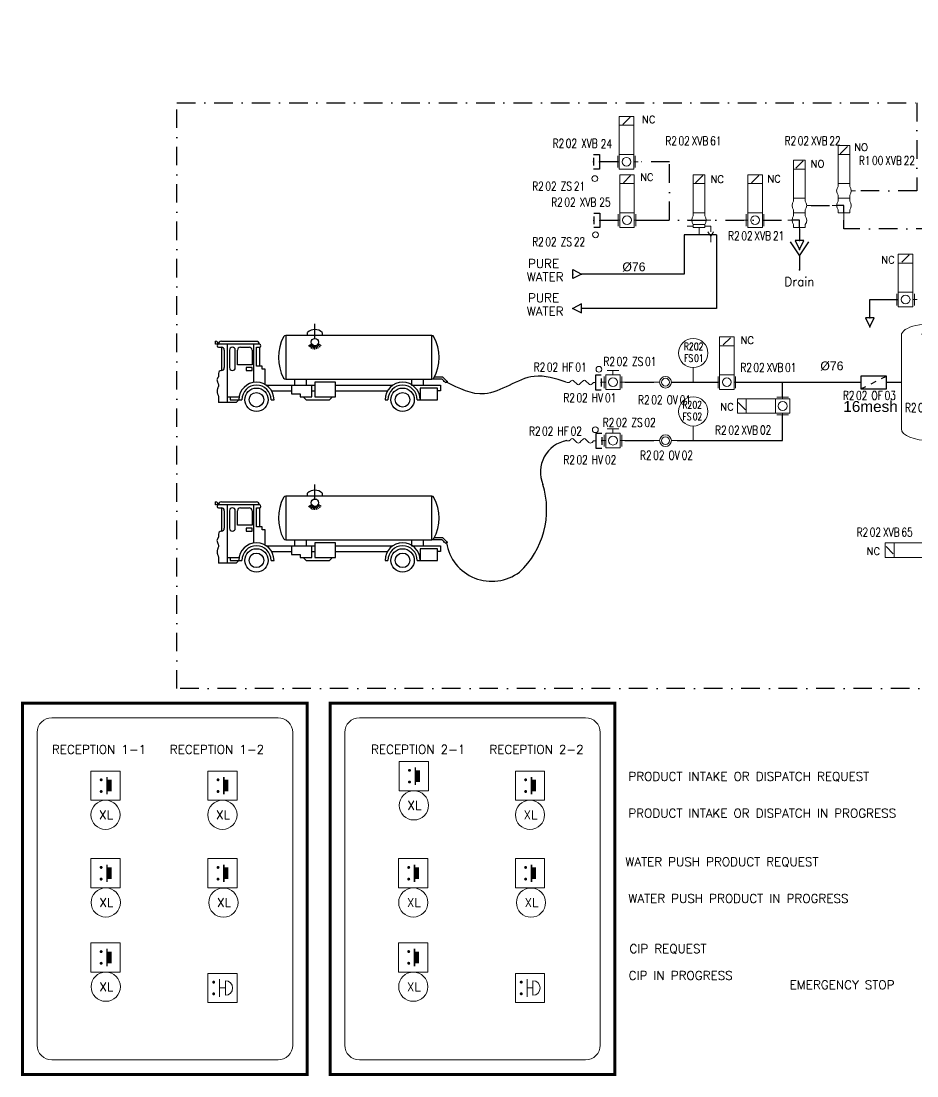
# Model space of a CAD drawing. Header units: inches. Extents: x 10394 to 11853, y 26092 to 26990.
# Drawn here: x 10416.2 to 10722.7, y 26091.9 to 26453 of the extents above; entities that cross this region are included whole.
import ezdxf
from ezdxf.enums import TextEntityAlignment as Align

# ---------------------------------------------------------------- set-up
doc = ezdxf.new("R2010")
doc.units = ezdxf.units.IN
doc.header["$MEASUREMENT"] = 0
for name, pattern in [('ACAD_ISO02W100', [15, 12, -3]), ('DASHDOT2', [12.7, 6.35, -3.175, 0, -3.175]), ('DASHED2', [9.525, 6.35, -3.175])]:
    doc.linetypes.add(name, pattern=pattern)
for name, color, linetype, lineweight in [('31 Equipment', 7, 'Continuous', 9), ('33 Instruments Labels', 7, 'Continuous', 9), ('43 TXT English', 7, 'Continuous', 9)]:
    doc.layers.add(name, color=color, linetype=linetype, lineweight=lineweight)
for name, color, linetype in [('60 TXT International', 7, 'Continuous'), ('DIAMETRE', 7, 'Continuous'), ('MATERIEL-DIVERS', 7, 'Continuous'), ('POMPES-PROCESS', 7, 'Continuous'), ('REGUL', 140, 'DASHED2'), ('REPERES', 7, 'Continuous'), ('techn-data', 7, 'Continuous'), ('TEXTES', 7, 'Continuous'), ('TUYAUTERIE-EAU', 5, 'Continuous'), ('TUYAUTERIE-EGOUT', 32, 'Continuous'), ('TUYAUTERIE-NEP', 4, 'DASHDOT2'), ('TUYAUTERIE-PROCESS', 30, 'Continuous'), ('TXT_FR', 7, 'Continuous'), ('VANNES', 7, 'Continuous')]:
    doc.layers.add(name, color=color, linetype=linetype)
doc.layers.get('33 Instruments Labels').off()
doc.layers.get('REPERES').off()
doc.styles.add('ROMANS', font='ROMANS.SHX')
doc.styles.get("Standard").update_dxf_attribs({"font": 'arial.ttf'})

# ---------------------------------------------------------------- blocks, each defined once
blk = doc.blocks.new('NBF-NOTE-2TEXT')
at = {"layer": '43 TXT English', "style": 'ROMANS'}
blk.add_attdef('NOTE-ENG', text='', height=3, dxfattribs=at).set_placement((5, -1), align=Align.BOTTOM_LEFT)
at = {"layer": '60 TXT International', "style": 'ROMANS'}
blk.add_attdef('NOTE-RUS', text='', height=3, dxfattribs=at).set_placement((5, -5), align=Align.BOTTOM_LEFT)
blk = doc.blocks.new('APV-VLV-SSEAT-SW43-41')
at = {"layer": '31 Equipment', "ltscale": 38}
for p, q in [((1.25, 20.25), (-1.25, 17.75)), ((-2, 7.5), (-2, 6.5)), ((2, 7.5), (2, 6.5)), ((2.5, 5), (4, 5)), ((-2.5, 0), (-4, 0)), ((-2, 2.5), (-2, 3.5)), ((-2, 2.5), (2, 2.5)), ((-2, 2.5), (-2, 1.5)), ((2, 2.5), (2, 3.5)), ((2, 2.5), (2, 1.5)), ((-2, -1.5), (-2, -2.5)), ((-2, -2.5), (2, -2.5)), ((0, -2.5), (0, -5)), ((2, -1.5), (2, -2.5))]:
    blk.add_line(p, q, dxfattribs=at)
at = {"layer": '31 Equipment', "lineweight": 30}
for p, q in [((0, 0), (-2.5, 0)), ((0, -2.5), (0, 0))]:
    blk.add_line(p, q, dxfattribs=at)
at = {"layer": '31 Equipment', "ltscale": 38}
for points in [[(-2, 17.5), (2, 17.5), (2, 20.5), (-2, 20.5)], [(-2, 7.5), (2, 7.5), (2, 17.5), (-2, 17.5)]]:
    blk.add_lwpolyline(points, close=True, dxfattribs=at)
for centre, start, end in [((0, 5), 143.1301, 216.8699), ((0, 5), 323.1301, 36.8699), ((0, 0), 143.1301, 216.8699), ((0, 0), 323.1301, 36.8699)]:
    blk.add_arc(centre, 2.5, start, end, dxfattribs=at)
blk = doc.blocks.new('FLE23-A')
at = {"color": 7}
for p, q in [((0, 1.5), (-3, 0)), ((-3, 0), (0, -1.5)), ((0, -1.5), (0, 1.5))]:
    blk.add_line(p, q, dxfattribs=at)
at = {"layer": 'MATERIEL-DIVERS', "color": 7, "extrusion": (-1, 0, 0)}
blk.add_point((-3, 0), dxfattribs=at)
at = {"layer": 'MATERIEL-DIVERS', "color": 2}
for p in [(-3, 0), (0, 0)]:
    blk.add_point(p, dxfattribs=at)
at = {"layer": 'MATERIEL-DIVERS', "color": 7, "extrusion": (1, 0, 0)}
blk.add_point((0, 0), dxfattribs=at)
blk = doc.blocks.new('BLANK-M')
at = {"color": 7}
for p, q in [((0, 2.5), (0, -2.5)), ((2, 2.5), (0, 2.5)), ((2, 1.33), (2, -1.33)), ((0, -2.5), (2, -2.5)), ((2, -1.33), (2, -1.33))]:
    blk.add_line(p, q, dxfattribs=at)
at = {"layer": 'MATERIEL-DIVERS', "color": 2}
for p in [(0, 0), (2, 0)]:
    blk.add_point(p, dxfattribs=at)
at = {"layer": 'MATERIEL-DIVERS', "color": 7, "extrusion": (-1, 0, 0)}
blk.add_point((0, 0), dxfattribs=at)
at = {"layer": 'MATERIEL-DIVERS', "color": 7, "extrusion": (1, 0, 0)}
blk.add_point((2, 0), dxfattribs=at)
blk = doc.blocks.new('APV-FCE-GEN-SIGHTGLASS-1')
at = {"layer": '31 Equipment', "linetype": 'ACAD_ISO02W100', "ltscale": 38}
for p, q in [((-2, 0), (-4, 0)), ((2, 0), (4, 0))]:
    blk.add_line(p, q, dxfattribs=at)
at = {"layer": '31 Equipment', "color": 7}
for radius in [2, 1.33]:
    blk.add_circle((0, 0), radius, dxfattribs=at)
blk = doc.blocks.new('APV-FTG-CONX-HOSE-1')
at = {"layer": '31 Equipment'}
for p, q in [((-4.17, 0), (-5, 0)), ((4.17, 0), (5, 0))]:
    blk.add_line(p, q, dxfattribs=at)
for points in [[(-4.17, 0), (-3.63, 0.5), (-3.42, 0.71), (-3.13, 0.79), (-2.83, 0.71), (-2.58, 0.5), (-1.54, -0.5), (-1.33, -0.71), (-1.04, -0.79), (-0.75, -0.71), (-0.5, -0.5), (0, 0)], [(0, 0), (0.54, 0.5), (0.75, 0.71), (1.04, 0.79), (1.33, 0.71), (1.58, 0.5), (2.62, -0.5), (2.83, -0.71), (3.12, -0.79), (3.42, -0.71), (3.67, -0.5), (4.17, 0)]]:
    blk.add_lwpolyline(points, dxfattribs=at)
blk = doc.blocks.new('APV-VLV-DSEAT-SD42-3')
at = {"layer": '31 Equipment', "ltscale": 38}
for p, q in [((1.25, 15.25), (-1.25, 12.75)), ((-2.5, 0), (-4, 0)), ((-2, 2.5), (-2, 1.5)), ((2, 2.5), (2, 1.5)), ((2.5, 0), (4, 0)), ((-2, -2), (-4, -2)), ((0, -2.5), (0, -5)), ((2, -2), (4, -2)), ((4, -2), (4, -4)), ((4, -5.5), (3, -4)), ((5, -4), (4, -5.5)), ((4, -5.5), (4, -7.5))]:
    blk.add_line(p, q, dxfattribs=at)
at = {"layer": '31 Equipment', "lineweight": 30}
blk.add_line((-2.5, 0), (2.5, 0), dxfattribs=at)
at = {"layer": '31 Equipment', "ltscale": 38}
for points in [[(-2, 12.5), (2, 12.5), (2, 15.5), (-2, 15.5)], [(-2, 2.5), (2, 2.5), (2, 12.5), (-2, 12.5)], [(-2, -1.5), (2, -1.5), (2, -2.5), (-2, -2.5)]]:
    blk.add_lwpolyline(points, close=True, dxfattribs=at)
for start, end in [(143.1301, 216.8699), (323.1301, 36.8699)]:
    blk.add_arc((0, 0), 2.5, start, end, dxfattribs=at)
blk = doc.blocks.new('APV-INS-POS-GEN-1')
at = {"layer": '31 Equipment', "color": 5}
blk.add_circle((0, 0), 1, dxfattribs=at)
blk = doc.blocks.new('APV-OTH-GEN-DEGAZ-2')
at = {"layer": '31 Equipment'}
for p, q in [((14.5, 34.38), (14.5, 36.38)), ((15.67, 36.38), (15.67, 36.38)), ((15.67, 36.38), (18.33, 36.38)), ((17, 30.62), (17, 37.38)), ((19.5, 34.38), (19.5, 36.38)), ((14.5, 34.38), (19.5, 34.38)), ((7, 29), (7, -3)), ((13.95, 29.43), (15.81, 29.43)), ((15.97, 30.03), (14.35, 30.96)), ((16.4, 30.46), (15.47, 32.08)), ((17.6, 30.46), (18.53, 32.08)), ((18.03, 30.03), (19.65, 30.96)), ((18.19, 29.43), (20.05, 29.43)), ((27, 29), (27, -3)), ((15.97, 28.83), (14.35, 27.9)), ((16.4, 28.4), (15.47, 26.78)), ((17, 26.38), (17, 28.24)), ((17.6, 28.4), (18.53, 26.78)), ((18.03, 28.83), (19.65, 27.9))]:
    blk.add_line(p, q, dxfattribs=at)
for points in [[(29, 19), (29, 8), (28, 8), (28, 19)], [(27, 18), (27, 9), (28, 9), (28, 18)]]:
    blk.add_lwpolyline(points, close=True, dxfattribs=at)
blk.add_circle((17, 29.43), 0.738, dxfattribs=at)
for centre, start_param, end_param in [((17, 29), 0, 3.141593), ((17, -3), 3.141593, 6.283185)]:
    blk.add_ellipse(centre, major_axis=(10, 0), ratio=0.4, start_param=start_param, end_param=end_param, dxfattribs=at)
blk = doc.blocks.new('APV-VLV-BFLY-SVS-3')
at = {"layer": '31 Equipment', "ltscale": 38}
for p, q in [((1.25, 15.25), (-1.25, 12.75)), ((-2.5, 0), (-4, 0)), ((2.5, 2.5), (-2.5, 2.5)), ((-2.5, 2.5), (-2.5, -2.5)), ((2.5, -2.5), (2.5, 2.5)), ((2.5, 0), (4, 0)), ((-2.5, -2.5), (2.5, -2.5))]:
    blk.add_line(p, q, dxfattribs=at)
at = {"layer": '31 Equipment'}
for p, q in [((-3, 2), (-3, -2)), ((3, -2), (3, 2))]:
    blk.add_line(p, q, dxfattribs=at)
at = {"layer": '31 Equipment', "ltscale": 38}
for points in [[(-2.5, 12.5), (2.5, 12.5), (2.5, 15.5), (-2.5, 15.5)], [(-2.5, 2.5), (2.5, 2.5), (2.5, 12.5), (-2.5, 12.5)]]:
    blk.add_lwpolyline(points, close=True, dxfattribs=at)
blk.add_circle((0, 0), 1.5, dxfattribs=at)
blk = doc.blocks.new('BLANK-F')
at = {"color": 7}
for p, q in [((0, 2.5), (2, 2.5)), ((0, 1.33), (0, -1.33)), ((2, 2.5), (2, -2.5)), ((0, -1.33), (0, -1.33)), ((2, -2.5), (0, -2.5))]:
    blk.add_line(p, q, dxfattribs=at)
at = {"layer": 'REGUL', "color": 7, "extrusion": (-1, 0, 0)}
blk.add_point((0, 0), dxfattribs=at)
at = {"layer": 'REGUL', "color": 2}
for p in [(0, 0), (2, 0)]:
    blk.add_point(p, dxfattribs=at)
at = {"layer": 'REGUL', "color": 7, "extrusion": (1, 0, 0)}
blk.add_point((2, 0), dxfattribs=at)
blk = doc.blocks.new('EGOUT')
at = {"color": 7}
for p, q in [((-3.2, 9.61), (0, 4.81)), ((0, 4.81), (3.2, 9.61)), ((0, 4.81), (0, 0))]:
    blk.add_line(p, q, dxfattribs=at)
at = {"color": 7, "extrusion": (0, -1, 0)}
blk.add_point((0, 0), dxfattribs=at)
at = {"layer": 'POMPES-PROCESS', "style": 'ROMANS'}
blk.add_attdef('EGOUT', text='', height=3, dxfattribs=at).set_placement((0, -4), align=Align.MIDDLE)
blk = doc.blocks.new('REPNORM1')
at = {"layer": 'TEXTES', "style": 'ROMANS', "width": 0.75}
for tag, p in [('ZONE', (-9.75, -1.25)), ('SOUSZONE', (-5.25, -1.25)), ('ELEMENT', (-0.75, -1.25)), ('NUM', (5.59, -1.22))]:
    blk.add_attdef(tag, p, '', height=3, dxfattribs=at)
blk = doc.blocks.new('REPNORM')
at = {"layer": 'TEXTES', "style": 'ROMANS', "width": 0.75}
for tag, p in [('ZONE', (-9.75, -1.25)), ('SOUSZONE', (-5.25, -1.25)), ('ELEMENT', (0, -1.25)), ('NUM', (4.5, -1.25))]:
    blk.add_attdef(tag, p, '', height=3, dxfattribs=at)
blk = doc.blocks.new('APV-INS-M-L-PI')
at = {"layer": '31 Equipment', "color": 7}
blk.add_line((0, -5), (0, -10), dxfattribs=at)
blk.add_circle((0, 0), 5, dxfattribs=at)
blk = doc.blocks.new('REPINS')
at = {"layer": 'TEXTES', "style": 'ROMANS', "width": 0.75}
for tag, p in [('ZONE', (-3.3, 1)), ('SOUSZONE', (0.1, 1)), ('NUM', (0.2, -3))]:
    blk.add_attdef(tag, p, '', height=2.5, dxfattribs=at)
blk.add_attdef('ELEMENT', text='', height=2.5, dxfattribs=at).set_placement((-0.2, -3), align=Align.RIGHT)
blk = doc.blocks.new('FLE23')
at = {"color": 7}
for p, q in [((0, -1.5), (0, 1.5)), ((0, 1.5), (3, 0)), ((3, 0), (0, -1.5))]:
    blk.add_line(p, q, dxfattribs=at)
at = {"layer": 'MATERIEL-DIVERS', "color": 2}
for p in [(0, 0), (3, 0)]:
    blk.add_point(p, dxfattribs=at)
at = {"layer": 'MATERIEL-DIVERS', "color": 7, "extrusion": (-1, 0, 0)}
blk.add_point((0, 0), dxfattribs=at)
at = {"layer": 'MATERIEL-DIVERS', "color": 7, "extrusion": (1, 0, 0)}
blk.add_point((3, 0), dxfattribs=at)
blk = doc.blocks.new('PSTR')
at = {"color": 7}
for p, q in [((3, 1.5), (-3, 1.5)), ((-3, 1.5), (-3, -1.5)), ((-0.6, -0.3), (0.6, 0.3)), ((1.8, 0.9), (3, 1.5)), ((3, -1.5), (3, 1.5)), ((-3, -1.5), (-1.8, -0.9)), ((-3, -1.5), (3, -1.5))]:
    blk.add_line(p, q, dxfattribs=at)
at = {"color": 7, "extrusion": (-1, 0, 0)}
blk.add_point((-3, 0), dxfattribs=at)
at = {"color": 7, "extrusion": (1, 0, 0)}
blk.add_point((3, 0), dxfattribs=at)
blk = doc.blocks.new('APV-VLVM-BFLY-SVS-1')
at = {"layer": '31 Equipment', "ltscale": 38}
for p, q in [((-2, 4), (2, 4)), ((0, 2.5), (0, 4)), ((-2.5, 0), (-4, 0)), ((2.5, 2.5), (-2.5, 2.5)), ((-2.5, 2.5), (-2.5, -2.5)), ((2.5, -2.5), (2.5, 2.5)), ((2.5, 0), (4, 0)), ((-2.5, -2.5), (2.5, -2.5))]:
    blk.add_line(p, q, dxfattribs=at)
at = {"layer": '31 Equipment'}
for p, q in [((-3, 2), (-3, -2)), ((3, -2), (3, 2))]:
    blk.add_line(p, q, dxfattribs=at)
at = {"layer": '31 Equipment', "ltscale": 38}
blk.add_circle((0, 0), 1.5, dxfattribs=at)
blk = doc.blocks.new('APV-ELEC-BUTN-PUSHB-1')
at = {"layer": '31 Equipment'}
for p, q in [((-5, 5), (5, 5)), ((-5, -5), (-5, 5)), ((5, -5), (5, 5)), ((-5, -5), (5, -5))]:
    blk.add_line(p, q, dxfattribs=at)
at = {"layer": '31 Equipment', "const_width": 0.5}
for points in [[(-1.75, 2, 1), (-1.25, 2, 1)], [(-1.75, -2, 1), (-1.25, -2, 1)]]:
    blk.add_lwpolyline(points, format="xyb", close=True, dxfattribs=at)
at = {"layer": '31 Equipment'}
for points, const_width in [([(0.5, 3), (0.5, -3)], 0.5), ([(1.32, 2), (1.32, -2)], 1.5)]:
    blk.add_lwpolyline(points, dxfattribs=dict(at, const_width=const_width))
blk = doc.blocks.new('APV-ELEC-MISC-LAMP-1')
at = {"layer": '31 Equipment', "color": 7}
blk.add_circle((0, 0), 5, dxfattribs=at)
at = {"layer": '31 Equipment', "style": 'ROMANS', "flags": 8}
blk.add_attdef('XL', text='', height=3, dxfattribs=at).set_placement((0.19, 0), align=Align.MIDDLE)
blk = doc.blocks.new('APV-ELEC-BUTN-EMGCYSTOP-1')
at = {"layer": '31 Equipment'}
for p, q in [((-5, 5), (5, 5)), ((-5, -5), (-5, 5)), ((5, 5), (5, -5)), ((-1, 3), (-1, -3)), ((-1, 0), (1, 0)), ((5, -5), (-5, -5))]:
    blk.add_line(p, q, dxfattribs=at)
at = {"layer": '31 Equipment', "color": 1}
blk.add_line((1, 2.5), (1, -2.5), dxfattribs=at)
at = {"layer": '31 Equipment', "const_width": 0.5}
for points in [[(-3.25, 2, 1), (-2.75, 2, 1)], [(-3.25, -2, 1), (-2.75, -2, 1)]]:
    blk.add_lwpolyline(points, format="xyb", close=True, dxfattribs=at)
at = {"layer": '31 Equipment', "color": 1}
blk.add_arc((1, 0), 2.5, 270, 90, dxfattribs=at)
blk = doc.blocks.new('A$C08E52F18')
at = {"layer": '31 Equipment', "ltscale": 38}
for p, q in [((15.5, 6.5), (15.5, 8)), ((0.25, 5.25), (2.75, 2.75)), ((18, 6.5), (13, 6.5)), ((13, 6.5), (13, 1.5)), ((18, 1.5), (18, 6.5)), ((13, 1.5), (18, 1.5)), ((15.5, 1.5), (15.5, 0))]:
    blk.add_line(p, q, dxfattribs=at)
for points in [[(3, 1.5), (3, 6.5), (0, 6.5), (0, 1.5)], [(13, 1.5), (13, 6.5), (3, 6.5), (3, 1.5)]]:
    blk.add_lwpolyline(points, close=True, dxfattribs=at)
blk.add_circle((15.5, 4), 1.5, dxfattribs=at)

msp = doc.modelspace()

# ---------------------------------------------------------------- linework, layer by layer
at = {"layer": '31 Equipment', "const_width": 1}
for points in [[(10416.66, 26219.49), (10514.09, 26219.49), (10514.09, 26092.35), (10416.66, 26092.35)], [(10521.91, 26219.49), (10619.34, 26219.49), (10619.34, 26092.35), (10521.91, 26092.35)]]:
    msp.add_lwpolyline(points, close=True, dxfattribs=at)
at = {"layer": '31 Equipment'}
for points in [[(10504.09, 26097.35), (10426.66, 26097.35, -0.414214), (10421.66, 26102.35), (10421.66, 26209.49, -0.414214), (10426.66, 26214.49), (10504.09, 26214.49, -0.414214), (10509.09, 26209.49), (10509.09, 26102.35, -0.414214)], [(10609.34, 26097.35), (10531.91, 26097.35, -0.414214), (10526.91, 26102.35), (10526.91, 26209.49, -0.414214), (10531.91, 26214.49), (10609.34, 26214.49, -0.414214), (10614.34, 26209.49), (10614.34, 26102.35, -0.414214)]]:
    msp.add_lwpolyline(points, format="xyb", close=True, dxfattribs=at)
at = {"layer": 'MATERIEL-DIVERS', "color": 7}
for p, q in [((10516.7, 26344.38), (10516.7, 26349.38)), ((10506.7, 26345.38), (10506.7, 26330.38)), ((10556.7, 26345.38), (10506.7, 26345.38)), ((10514.2, 26345.38), (10514.2, 26346.38)), ((10519.2, 26346.38), (10519.2, 26345.38)), ((10556.7, 26330.38), (10556.7, 26345.38)), ((10482.7, 26342.38), (10482.7, 26343.38)), ((10497.7, 26342.38), (10482.7, 26342.38)), ((10483.7, 26341.38), (10484.7, 26341.38)), ((10484.7, 26343.38), (10496.7, 26343.38)), ((10484.7, 26341.38), (10484.7, 26333.38)), ((10486.7, 26342.38), (10486.7, 26322.38)), ((10491.2, 26341.38), (10494.2, 26341.38)), ((10495.7, 26342.38), (10495.7, 26329.38)), ((10496.7, 26334.88), (10496.7, 26341.38)), ((10496.7, 26341.38), (10497.7, 26341.38)), ((10497.7, 26341.38), (10497.7, 26334.88)), ((10514.53, 26341.88), (10515.62, 26342.51)), ((10514.93, 26341.36), (10515.81, 26342.24)), ((10515.45, 26340.96), (10516.08, 26342.05)), ((10516.05, 26340.71), (10516.38, 26341.92)), ((10516.7, 26340.63), (10516.7, 26341.88)), ((10517.35, 26340.71), (10517.02, 26341.92)), ((10517.95, 26340.96), (10517.33, 26342.05)), ((10518.47, 26341.36), (10517.59, 26342.24)), ((10518.87, 26341.88), (10517.78, 26342.51)), ((10485.7, 26340.38), (10485.7, 26334.38)), ((10487.45, 26340.38), (10487.45, 26334.38)), ((10489.45, 26334.38), (10489.45, 26340.38)), ((10490.2, 26335.38), (10490.2, 26340.38)), ((10495.2, 26340.38), (10495.2, 26335.38)), ((10495.2, 26335.38), (10490.2, 26335.38)), ((10493.2, 26334.38), (10493.2, 26333.38)), ((10495.2, 26334.38), (10493.2, 26334.38)), ((10495.2, 26333.38), (10495.2, 26334.38)), ((10498.7, 26334.88), (10496.7, 26334.88)), ((10498.7, 26333.88), (10498.7, 26334.88)), ((10499.7, 26333.88), (10498.7, 26333.88)), ((10499.7, 26328.63), (10499.7, 26333.88)), ((10483.2, 26330.38), (10483.18, 26330.17)), ((10483.18, 26330.17), (10483.2, 26329.97)), ((10483.23, 26330.48), (10483.2, 26330.38)), ((10483.2, 26329.97), (10483.24, 26329.77)), ((10483.28, 26330.59), (10483.23, 26330.48)), ((10483.33, 26330.68), (10483.28, 26330.59)), ((10483.39, 26330.78), (10483.33, 26330.68)), ((10483.45, 26330.88), (10483.39, 26330.78)), ((10483.51, 26330.97), (10483.45, 26330.88)), ((10483.57, 26331.07), (10483.51, 26330.97)), ((10483.63, 26331.17), (10483.57, 26331.07)), ((10483.67, 26331.27), (10483.63, 26331.17)), ((10483.7, 26331.38), (10483.67, 26331.27)), ((10483.7, 26332.38), (10483.72, 26332.28)), ((10483.72, 26331.47), (10483.7, 26331.38)), ((10483.72, 26332.28), (10483.73, 26332.18)), ((10483.74, 26331.57), (10483.72, 26331.47)), ((10483.73, 26332.18), (10483.75, 26332.08)), ((10483.75, 26331.67), (10483.74, 26331.57)), ((10483.75, 26332.08), (10483.75, 26331.98)), ((10483.75, 26331.98), (10483.75, 26331.87)), ((10483.75, 26331.87), (10483.75, 26331.77)), ((10483.75, 26331.77), (10483.75, 26331.67)), ((10493.2, 26333.38), (10495.2, 26333.38)), ((10506.7, 26330.38), (10556.7, 26330.38)), ((10509.7, 26330.38), (10509.7, 26328.38)), ((10513.7, 26330.38), (10513.7, 26328.38)), ((10549.7, 26330.38), (10549.7, 26328.38)), ((10553.7, 26330.38), (10553.7, 26328.38)), ((10560.2, 26330.38), (10556.7, 26330.38)), ((10560.45, 26331.13), (10557.65, 26331.13)), ((10561.45, 26329.13), (10560.2, 26330.38)), ((10561.95, 26329.63), (10560.45, 26331.13)), ((10483.22, 26326.58), (10483.2, 26326.38)), ((10483.2, 26326.38), (10483.21, 26326.17)), ((10483.25, 26326.78), (10483.22, 26326.58)), ((10483.24, 26329.77), (10483.31, 26329.58)), ((10483.31, 26326.98), (10483.25, 26326.78)), ((10483.31, 26329.58), (10483.39, 26329.38)), ((10483.38, 26327.18), (10483.31, 26326.98)), ((10483.45, 26327.38), (10483.38, 26327.18)), ((10483.39, 26329.38), (10483.48, 26329.19)), ((10483.53, 26327.57), (10483.45, 26327.38)), ((10483.48, 26329.19), (10483.57, 26328.99)), ((10483.59, 26327.77), (10483.53, 26327.57)), ((10483.57, 26328.99), (10483.64, 26328.79)), ((10483.65, 26327.97), (10483.59, 26327.77)), ((10483.64, 26328.79), (10483.68, 26328.59)), ((10483.69, 26328.17), (10483.65, 26327.97)), ((10483.68, 26328.59), (10483.7, 26328.38)), ((10483.7, 26328.38), (10483.69, 26328.17)), ((10499.95, 26328.38), (10516.7, 26328.38)), ((10501.95, 26326.38), (10508.7, 26326.38)), ((10508.7, 26328.38), (10508.7, 26325.38)), ((10515.7, 26324.38), (10515.7, 26328.38)), ((10515.7, 26326.38), (10516.7, 26326.38)), ((10523.7, 26329.38), (10516.7, 26329.38)), ((10516.7, 26329.38), (10516.7, 26324.38)), ((10523.7, 26324.38), (10523.7, 26329.38)), ((10523.7, 26328.38), (10543.2, 26328.38)), ((10523.7, 26326.38), (10541.45, 26326.38)), ((10549.7, 26328.38), (10559.7, 26328.38)), ((10552.7, 26327.38), (10552.7, 26323.38)), ((10558.7, 26327.38), (10552.7, 26327.38)), ((10558.7, 26326.38), (10558.7, 26327.38)), ((10558.7, 26323.38), (10558.7, 26326.38)), ((10559.7, 26326.38), (10558.7, 26326.38)), ((10559.7, 26328.38), (10559.7, 26326.38)), ((10483.21, 26326.17), (10483.25, 26325.97)), ((10483.25, 26325.97), (10483.29, 26325.77)), ((10483.29, 26325.77), (10483.35, 26325.57)), ((10483.35, 26325.57), (10483.42, 26325.37)), ((10483.42, 26325.37), (10483.49, 26325.18)), ((10483.49, 26325.18), (10483.56, 26324.98)), ((10483.56, 26324.98), (10483.62, 26324.78)), ((10483.62, 26324.78), (10483.67, 26324.58)), ((10483.67, 26324.58), (10483.7, 26324.38)), ((10483.7, 26324.38), (10483.72, 26324.18)), ((10483.72, 26324.18), (10483.74, 26323.98)), ((10483.74, 26322.77), (10483.72, 26322.57)), ((10483.74, 26323.98), (10483.75, 26323.78)), ((10483.75, 26322.97), (10483.74, 26322.77)), ((10483.75, 26323.78), (10483.76, 26323.58)), ((10483.76, 26323.18), (10483.75, 26322.97)), ((10483.76, 26323.58), (10483.76, 26323.38)), ((10483.76, 26323.38), (10483.76, 26323.18)), ((10486.7, 26324.38), (10490.7, 26324.38)), ((10487.7, 26324.38), (10487.7, 26323.38)), ((10487.7, 26323.38), (10490.7, 26323.38)), ((10490.7, 26323.38), (10489.7, 26322.38)), ((10490.7, 26323.38), (10491.7, 26323.38)), ((10501.7, 26323.38), (10502.7, 26323.38)), ((10508.7, 26325.38), (10511.7, 26325.38)), ((10511.7, 26325.38), (10511.7, 26324.38)), ((10511.7, 26324.38), (10515.7, 26324.38)), ((10512.7, 26324.38), (10513.7, 26323.38)), ((10513.7, 26323.38), (10521.7, 26323.38)), ((10516.7, 26324.38), (10523.7, 26324.38)), ((10521.7, 26323.38), (10522.7, 26324.38)), ((10540.7, 26323.38), (10541.7, 26323.38)), ((10551.7, 26323.38), (10552.7, 26323.38)), ((10552.7, 26323.38), (10558.7, 26323.38)), ((10483.72, 26322.57), (10483.7, 26322.38)), ((10489.7, 26322.38), (10483.7, 26322.38)), ((10516.7, 26289.38), (10516.7, 26294.38)), ((10506.7, 26290.38), (10506.7, 26275.38)), ((10556.7, 26290.38), (10506.7, 26290.38)), ((10514.2, 26290.38), (10514.2, 26291.38)), ((10519.2, 26291.38), (10519.2, 26290.38)), ((10556.7, 26275.38), (10556.7, 26290.38)), ((10482.7, 26287.38), (10482.7, 26288.38)), ((10497.7, 26287.38), (10482.7, 26287.38)), ((10484.7, 26288.38), (10496.7, 26288.38)), ((10486.7, 26287.38), (10486.7, 26267.38)), ((10495.7, 26287.38), (10495.7, 26274.38)), ((10514.53, 26286.88), (10515.62, 26287.51)), ((10514.93, 26286.36), (10515.81, 26287.24)), ((10515.45, 26285.96), (10516.08, 26287.05)), ((10516.05, 26285.71), (10516.38, 26286.92)), ((10516.7, 26285.63), (10516.7, 26286.88)), ((10517.35, 26285.71), (10517.02, 26286.92)), ((10517.95, 26285.96), (10517.33, 26287.05)), ((10518.47, 26286.36), (10517.59, 26287.24)), ((10518.87, 26286.88), (10517.78, 26287.51)), ((10483.7, 26286.38), (10484.7, 26286.38)), ((10484.7, 26286.38), (10484.7, 26278.38)), ((10485.7, 26285.38), (10485.7, 26279.38)), ((10487.45, 26285.38), (10487.45, 26279.38)), ((10489.45, 26279.38), (10489.45, 26285.38)), ((10490.2, 26280.38), (10490.2, 26285.38)), ((10491.2, 26286.38), (10494.2, 26286.38)), ((10495.2, 26285.38), (10495.2, 26280.38)), ((10496.7, 26279.88), (10496.7, 26286.38)), ((10496.7, 26286.38), (10497.7, 26286.38)), ((10497.7, 26286.38), (10497.7, 26279.88)), ((10495.2, 26280.38), (10490.2, 26280.38)), ((10493.2, 26279.38), (10493.2, 26278.38)), ((10495.2, 26279.38), (10493.2, 26279.38)), ((10495.2, 26278.38), (10495.2, 26279.38)), ((10498.7, 26279.88), (10496.7, 26279.88)), ((10498.7, 26278.88), (10498.7, 26279.88)), ((10483.39, 26275.78), (10483.33, 26275.68)), ((10483.45, 26275.88), (10483.39, 26275.78)), ((10483.51, 26275.97), (10483.45, 26275.88)), ((10483.57, 26276.07), (10483.51, 26275.97)), ((10483.63, 26276.17), (10483.57, 26276.07)), ((10483.67, 26276.27), (10483.63, 26276.17)), ((10483.7, 26276.38), (10483.67, 26276.27)), ((10483.7, 26277.38), (10483.72, 26277.28)), ((10483.72, 26276.47), (10483.7, 26276.38)), ((10483.72, 26277.28), (10483.73, 26277.18)), ((10483.74, 26276.57), (10483.72, 26276.47)), ((10483.73, 26277.18), (10483.75, 26277.08)), ((10483.75, 26276.67), (10483.74, 26276.57)), ((10483.75, 26277.08), (10483.75, 26276.98)), ((10483.75, 26276.98), (10483.75, 26276.87)), ((10483.75, 26276.87), (10483.75, 26276.77)), ((10483.75, 26276.77), (10483.75, 26276.67)), ((10493.2, 26278.38), (10495.2, 26278.38)), ((10499.7, 26278.88), (10498.7, 26278.88)), ((10499.7, 26273.63), (10499.7, 26278.88)), ((10560.45, 26276.13), (10557.65, 26276.13)), ((10561.95, 26274.63), (10560.45, 26276.13)), ((10483.2, 26275.38), (10483.18, 26275.17)), ((10483.18, 26275.17), (10483.2, 26274.97)), ((10483.23, 26275.48), (10483.2, 26275.38)), ((10483.2, 26274.97), (10483.24, 26274.77)), ((10483.28, 26275.59), (10483.23, 26275.48)), ((10483.24, 26274.77), (10483.31, 26274.58)), ((10483.33, 26275.68), (10483.28, 26275.59)), ((10483.31, 26274.58), (10483.39, 26274.38)), ((10483.38, 26272.18), (10483.31, 26271.98)), ((10483.45, 26272.38), (10483.38, 26272.18)), ((10483.39, 26274.38), (10483.48, 26274.19)), ((10483.53, 26272.57), (10483.45, 26272.38)), ((10483.48, 26274.19), (10483.57, 26273.99)), ((10483.59, 26272.77), (10483.53, 26272.57)), ((10483.57, 26273.99), (10483.64, 26273.79)), ((10483.65, 26272.97), (10483.59, 26272.77)), ((10483.64, 26273.79), (10483.68, 26273.59)), ((10483.69, 26273.17), (10483.65, 26272.97)), ((10483.68, 26273.59), (10483.7, 26273.38)), ((10483.7, 26273.38), (10483.69, 26273.17)), ((10499.95, 26273.38), (10516.7, 26273.38)), ((10506.7, 26275.38), (10556.7, 26275.38)), ((10508.7, 26273.38), (10508.7, 26270.38)), ((10509.7, 26275.38), (10509.7, 26273.38)), ((10513.7, 26275.38), (10513.7, 26273.38)), ((10515.7, 26269.38), (10515.7, 26273.38)), ((10523.7, 26274.38), (10516.7, 26274.38)), ((10516.7, 26274.38), (10516.7, 26269.38)), ((10523.7, 26269.38), (10523.7, 26274.38)), ((10523.7, 26273.38), (10543.2, 26273.38)), ((10549.7, 26275.38), (10549.7, 26273.38)), ((10549.7, 26273.38), (10559.7, 26273.38)), ((10552.7, 26272.38), (10552.7, 26268.38)), ((10558.7, 26272.38), (10552.7, 26272.38)), ((10553.7, 26275.38), (10553.7, 26273.38)), ((10560.2, 26275.38), (10556.7, 26275.38)), ((10558.7, 26271.38), (10558.7, 26272.38)), ((10559.7, 26273.38), (10559.7, 26271.38)), ((10561.45, 26274.13), (10560.2, 26275.38)), ((10483.22, 26271.58), (10483.2, 26271.38)), ((10483.2, 26271.38), (10483.21, 26271.17)), ((10483.21, 26271.17), (10483.25, 26270.97)), ((10483.25, 26271.78), (10483.22, 26271.58)), ((10483.31, 26271.98), (10483.25, 26271.78)), ((10483.25, 26270.97), (10483.29, 26270.77)), ((10483.29, 26270.77), (10483.35, 26270.57)), ((10483.35, 26270.57), (10483.42, 26270.37)), ((10483.42, 26270.37), (10483.49, 26270.18)), ((10483.49, 26270.18), (10483.56, 26269.98)), ((10483.56, 26269.98), (10483.62, 26269.78)), ((10483.62, 26269.78), (10483.67, 26269.58)), ((10483.67, 26269.58), (10483.7, 26269.38)), ((10483.7, 26269.38), (10483.72, 26269.18)), ((10483.72, 26269.18), (10483.74, 26268.98)), ((10483.74, 26268.98), (10483.75, 26268.78)), ((10483.75, 26268.78), (10483.76, 26268.58)), ((10483.76, 26268.58), (10483.76, 26268.38)), ((10486.7, 26269.38), (10490.7, 26269.38)), ((10487.7, 26269.38), (10487.7, 26268.38)), ((10501.95, 26271.38), (10508.7, 26271.38)), ((10508.7, 26270.38), (10511.7, 26270.38)), ((10511.7, 26270.38), (10511.7, 26269.38)), ((10511.7, 26269.38), (10515.7, 26269.38)), ((10512.7, 26269.38), (10513.7, 26268.38)), ((10515.7, 26271.38), (10516.7, 26271.38)), ((10516.7, 26269.38), (10523.7, 26269.38)), ((10521.7, 26268.38), (10522.7, 26269.38)), ((10523.7, 26271.38), (10541.45, 26271.38)), ((10558.7, 26268.38), (10558.7, 26271.38)), ((10559.7, 26271.38), (10558.7, 26271.38)), ((10483.72, 26267.57), (10483.7, 26267.38)), ((10489.7, 26267.38), (10483.7, 26267.38)), ((10483.74, 26267.77), (10483.72, 26267.57)), ((10483.75, 26267.97), (10483.74, 26267.77)), ((10483.76, 26268.18), (10483.75, 26267.97)), ((10483.76, 26268.38), (10483.76, 26268.18)), ((10487.7, 26268.38), (10490.7, 26268.38)), ((10490.7, 26268.38), (10489.7, 26267.38)), ((10490.7, 26268.38), (10491.7, 26268.38)), ((10501.7, 26268.38), (10502.7, 26268.38)), ((10513.7, 26268.38), (10521.7, 26268.38)), ((10540.7, 26268.38), (10541.7, 26268.38)), ((10551.7, 26268.38), (10552.7, 26268.38)), ((10552.7, 26268.38), (10558.7, 26268.38))]:
    msp.add_line(p, q, dxfattribs=at)
for centre, radius in [((10516.7, 26343.13), 1.25), ((10496.7, 26323.38), 4), ((10546.7, 26323.38), 4), ((10496.7, 26323.38), 2.5), ((10546.7, 26323.38), 2.5), ((10516.7, 26288.13), 1.25), ((10496.7, 26268.38), 4), ((10546.7, 26268.38), 4), ((10496.7, 26268.38), 2.5), ((10546.7, 26268.38), 2.5)]:
    msp.add_circle(centre, radius, dxfattribs=at)
for centre, radius, start, end in [((10519.24, 26337.88), 15.04, 152, 208), ((10506.71, 26344.52), 0.855, 90.5, 151), ((10516.7, 26343.88), 3.54, 45, 135), ((10556.7, 26344.53), 0.848, 28.7, 89.7), ((10544.16, 26337.88), 15.04, 332, 28), ((10482.71, 26342.39), 0.989, 359.4, 90.6), ((10483.7, 26341.88), 0.5, 90, 270), ((10484.69, 26342.39), 0.99, 89.4, 180.6), ((10484.71, 26340.39), 0.989, 359.3, 90.7), ((10488.45, 26340.38), 1, 0, 180), ((10491.19, 26340.39), 0.99, 89.4, 180.6), ((10494.21, 26340.39), 0.989, 359.4, 90.6), ((10496.71, 26342.38), 0.992, 359.5, 90.5), ((10497.7, 26341.88), 0.5, 270, 90), ((10484.71, 26334.37), 0.99, 269.4, 0.6), ((10488.45, 26334.38), 1, 180, 0), ((10484.69, 26332.39), 0.99, 89.4, 180.6), ((10506.71, 26331.23), 0.851, 208.8, 269.6), ((10556.7, 26331.22), 0.845, 270.1, 331.5), ((10496.7, 26323.38), 6, 0, 180), ((10496.7, 26323.38), 5, 0, 180), ((10546.7, 26323.38), 6, 0, 180), ((10546.7, 26323.38), 5, 0, 180), ((10506.71, 26289.52), 0.855, 90.5, 151), ((10516.7, 26288.88), 3.54, 45, 135), ((10556.7, 26289.53), 0.848, 28.7, 89.7), ((10482.71, 26287.39), 0.989, 359.4, 90.6), ((10483.7, 26286.88), 0.5, 90, 270), ((10484.69, 26287.39), 0.99, 89.4, 180.6), ((10496.71, 26287.38), 0.992, 359.5, 90.5), ((10497.7, 26286.88), 0.5, 270, 90), ((10519.24, 26282.88), 15.04, 152, 208), ((10544.16, 26282.88), 15.04, 332, 28), ((10484.71, 26285.39), 0.989, 359.3, 90.7), ((10488.45, 26285.38), 1, 0, 180), ((10491.19, 26285.39), 0.99, 89.4, 180.6), ((10494.21, 26285.39), 0.989, 359.4, 90.6), ((10484.71, 26279.37), 0.99, 269.4, 0.6), ((10488.45, 26279.38), 1, 180, 0), ((10484.69, 26277.39), 0.99, 89.4, 180.6), ((10506.71, 26276.23), 0.851, 208.8, 269.6), ((10556.7, 26276.22), 0.845, 270.1, 331.5), ((10496.7, 26268.38), 6, 0, 180), ((10496.7, 26268.38), 5, 0, 180), ((10546.7, 26268.38), 6, 0, 180), ((10546.7, 26268.38), 5, 0, 180)]:
    msp.add_arc(centre, radius, start, end, dxfattribs=at)
at = {"layer": 'MATERIEL-DIVERS', "color": 7, "extrusion": (0, -1, 0)}
for p in [(10560.83, 26329.75), (10561.7, 26329.38), (10560.83, 26274.75), (10561.7, 26274.38)]:
    msp.add_point(p, dxfattribs=at)
at = {"layer": 'MATERIEL-DIVERS', "color": 7, "extrusion": (0.062143, -0.998067, 0)}
for p in [(10561.95, 26329.63), (10561.95, 26274.63)]:
    msp.add_point(p, dxfattribs=at)
at = {"layer": 'TUYAUTERIE-EAU'}
for p, q in [((10654.17, 26379.87), (10643.05, 26379.87)), ((10643.05, 26379.87), (10643.05, 26366.42)), ((10654.17, 26379.87), (10654.17, 26354.67)), ((10643.05, 26366.42), (10607.91, 26366.42)), ((10654.17, 26354.67), (10607.78, 26354.67))]:
    msp.add_line(p, q, dxfattribs=at)
at = {"layer": 'TUYAUTERIE-EGOUT'}
for p, q in [((10682.49, 26381.88), (10682.5, 26377.9)), ((10706.56, 26357.7), (10716.34, 26357.7)), ((10706.56, 26351.38), (10706.56, 26357.7))]:
    msp.add_line(p, q, dxfattribs=at)
at = {"layer": 'TUYAUTERIE-NEP'}
for p, q in [((10620.31, 26404.87), (10614.06, 26404.87)), ((10638.06, 26404.87), (10626.31, 26404.87)), ((10638.06, 26384.87), (10638.06, 26404.87)), ((10686.49, 26389.88), (10693.74, 26389.88)), ((10614.44, 26384.87), (10620.5, 26384.87)), ((10626.5, 26384.87), (10631.56, 26384.87)), ((10631.56, 26384.87), (10678.49, 26384.87))]:
    msp.add_line(p, q, dxfattribs=at)
for points in [[(10741.62, 26462.98), (10741.62, 26462.98), (10741.62, 26381.92), (10697.75, 26381.92), (10697.75, 26384.88)], [(11717.49, 26450.9), (11838.55, 26450.9), (11838.55, 26154.06), (10899.33, 26154.06), (10899.33, 26224.46), (10469.47, 26224.46), (10469.47, 26425.05), (10722.64, 26425.05)], [(10722.64, 26425.05), (10722.64, 26394.89), (10701.74, 26394.88), (10701.74, 26394.88)]]:
    msp.add_lwpolyline(points, dxfattribs=at)
at = {"layer": 'TUYAUTERIE-PROCESS'}
for p, q in [((10622.7, 26329.38), (10632.67, 26329.38)), ((10638.67, 26329.38), (10654.68, 26329.38)), ((10660.68, 26329.38), (10676.76, 26329.38)), ((10676.76, 26324.23), (10676.76, 26329.38)), ((10676.76, 26329.38), (10703.51, 26329.38)), ((10712.33, 26329.38), (10717.38, 26329.38)), ((10676.76, 26309.38), (10676.76, 26318.23)), ((10676.76, 26317.31), (10676.76, 26318.23)), ((10622.7, 26309.38), (10632.67, 26309.38)), ((10640.67, 26309.38), (10676.76, 26309.38))]:
    msp.add_line(p, q, dxfattribs=at)
for centre, radius, start, end in [((10604.81, 26298.6), 10.95, 100.2878, 202.6904), ((10566.74, 26285.77), 29.26, 313.0283, 17.1089), ((10577.23, 26276.95), 15.74, 189.4024, 306.9948)]:
    msp.add_arc(centre, radius, start, end, dxfattribs=at)
msp.add_spline([(10602.7, 26329.38), (10591.7, 26331.38), (10574.7, 26325.38), (10561.7, 26329.38)], degree=3, dxfattribs=at)

# ---------------------------------------------------------------- block references
at = {"layer": '31 Equipment'}
for name, p in [('APV-OTH-GEN-DEGAZ-2', (10710.38, 26316.38)), ('APV-ELEC-BUTN-PUSHB-1', (10550.57, 26194.49)), ('APV-ELEC-BUTN-PUSHB-1', (10445.05, 26191.24)), ('APV-ELEC-BUTN-PUSHB-1', (10485.05, 26191.24)), ('APV-ELEC-BUTN-PUSHB-1', (10590.3, 26191.24)), ('APV-ELEC-BUTN-PUSHB-1', (10445.05, 26161.24)), ('APV-ELEC-BUTN-PUSHB-1', (10485.05, 26161.24)), ('APV-ELEC-BUTN-PUSHB-1', (10550.3, 26161.24)), ('APV-ELEC-BUTN-PUSHB-1', (10590.3, 26161.24)), ('APV-ELEC-BUTN-PUSHB-1', (10445.05, 26132.42)), ('APV-ELEC-BUTN-PUSHB-1', (10550.3, 26132.42)), ('APV-ELEC-BUTN-EMGCYSTOP-1', (10485.05, 26121.96)), ('APV-ELEC-BUTN-EMGCYSTOP-1', (10590.3, 26121.96))]:
    msp.add_blockref(name, p, dxfattribs=at)
ref = msp.add_blockref('NBF-NOTE-2TEXT', (10463.96, 26206.24), dxfattribs=at)
ref.add_attrib('NOTE-RUS', 'RECEPTION 1-1', dxfattribs={"layer": '60 TXT International', "height": 3, "style": 'ROMANS'}).set_placement((10458.96, 26201.24), align=Align.BOTTOM_RIGHT)
ref = msp.add_blockref('NBF-NOTE-2TEXT', (10504.32, 26206.24), dxfattribs=at)
ref.add_attrib('NOTE-RUS', 'RECEPTION 1-2', dxfattribs={"layer": '60 TXT International', "height": 3, "style": 'ROMANS'}).set_placement((10499.32, 26201.24), align=Align.BOTTOM_RIGHT)
ref = msp.add_blockref('NBF-NOTE-2TEXT', (10573.18, 26206.26), dxfattribs=at)
ref.add_attrib('NOTE-RUS', 'RECEPTION 2-1', dxfattribs={"layer": '60 TXT International', "height": 3, "style": 'ROMANS'}).set_placement((10568.18, 26201.26), align=Align.BOTTOM_RIGHT)
ref = msp.add_blockref('NBF-NOTE-2TEXT', (10613.67, 26206.24), dxfattribs=at)
ref.add_attrib('NOTE-RUS', 'RECEPTION 2-2', dxfattribs={"layer": '60 TXT International', "height": 3, "style": 'ROMANS'}).set_placement((10608.67, 26201.24), align=Align.BOTTOM_RIGHT)
for p, values in [((10618.96, 26196.99), {'NOTE-RUS': 'PRODUCT INTAKE OR DISPATCH REQUEST'}), ((10618.95, 26184.38), {'NOTE-RUS': 'PRODUCT INTAKE OR DISPATCH IN PROGRESS'}), ((10615.86, 26167.79), {'NOTE-RUS': ' WATER PUSH PRODUCT REQUEST'}), ((10618.95, 26155.19), {'NOTE-RUS': 'WATER PUSH PRODUCT IN PROGRESS'}), ((10619.34, 26138.01), {'NOTE-RUS': 'CIP REQUEST'}), ((10619.05, 26128.84), {'NOTE-RUS': 'CIP IN PROGRESS'}), ((10674.16, 26125.64), {'NOTE-RUS': 'EMERGENCY STOP'})]:
    msp.add_blockref('NBF-NOTE-2TEXT', p, dxfattribs=at).add_auto_attribs(values)
ref = msp.add_blockref('APV-ELEC-MISC-LAMP-1', (10550.57, 26184.49), dxfattribs=at)
ref.add_attrib('XL', 'XL', dxfattribs={"height": 3, "style": 'ROMANS'}).set_placement((10550.76, 26184.49), align=Align.MIDDLE)
ref = msp.add_blockref('APV-ELEC-MISC-LAMP-1', (10445.05, 26181.24), dxfattribs=at)
ref.add_attrib('XL', 'XL', dxfattribs={"height": 3, "style": 'ROMANS'}).set_placement((10445.24, 26181.24), align=Align.MIDDLE)
ref = msp.add_blockref('APV-ELEC-MISC-LAMP-1', (10485.05, 26181.24), dxfattribs=at)
ref.add_attrib('XL', 'XL', dxfattribs={"height": 3, "style": 'ROMANS'}).set_placement((10485.24, 26181.24), align=Align.MIDDLE)
ref = msp.add_blockref('APV-ELEC-MISC-LAMP-1', (10590.3, 26181.24), dxfattribs=at)
ref.add_attrib('XL', 'XL', dxfattribs={"height": 3, "style": 'ROMANS'}).set_placement((10590.49, 26181.24), align=Align.MIDDLE)
ref = msp.add_blockref('APV-ELEC-MISC-LAMP-1', (10445.12, 26151.22), dxfattribs=at)
ref.add_attrib('XL', 'XL', dxfattribs={"height": 3, "style": 'ROMANS'}).set_placement((10445.31, 26151.22), align=Align.MIDDLE)
ref = msp.add_blockref('APV-ELEC-MISC-LAMP-1', (10485.38, 26151.19), dxfattribs=at)
ref.add_attrib('XL', 'XL', dxfattribs={"height": 3, "style": 'ROMANS'}).set_placement((10485.57, 26151.19), align=Align.MIDDLE)
ref = msp.add_blockref('APV-ELEC-MISC-LAMP-1', (10550.37, 26151.22), dxfattribs=at)
ref.add_attrib('XL', 'XL', dxfattribs={"height": 3, "style": 'ROMANS'}).set_placement((10550.56, 26151.22), align=Align.MIDDLE)
ref = msp.add_blockref('APV-ELEC-MISC-LAMP-1', (10590.64, 26151.19), dxfattribs=at)
ref.add_attrib('XL', 'XL', dxfattribs={"height": 3, "style": 'ROMANS'}).set_placement((10590.82, 26151.19), align=Align.MIDDLE)
ref = msp.add_blockref('APV-ELEC-MISC-LAMP-1', (10445.12, 26122.39), dxfattribs=at)
ref.add_attrib('XL', 'XL', dxfattribs={"height": 3, "style": 'ROMANS'}).set_placement((10445.31, 26122.39), align=Align.MIDDLE)
ref = msp.add_blockref('APV-ELEC-MISC-LAMP-1', (10550.37, 26122.39), dxfattribs=at)
ref.add_attrib('XL', 'XL', dxfattribs={"height": 3, "style": 'ROMANS'}).set_placement((10550.56, 26122.39), align=Align.MIDDLE)
at = {"layer": '33 Instruments Labels'}
for name, p in [('APV-INS-POS-GEN-1', (10612.49, 26399.09)), ('APV-INS-POS-GEN-1', (10612.73, 26379.87)), ('APV-INS-M-L-PI', (10646.17, 26339.38)), ('APV-INS-POS-GEN-1', (10613.89, 26333.8)), ('APV-INS-M-L-PI', (10646.17, 26319.38)), ('APV-INS-POS-GEN-1', (10612.66, 26313.11))]:
    msp.add_blockref(name, p, dxfattribs=at)
at = {"layer": 'MATERIEL-DIVERS'}
for name, p in [('BLANK-F', (10612.06, 26404.87)), ('BLANK-F', (10612.2, 26384.8)), ('FLE23', (10604.91, 26366.42)), ('APV-FTG-CONX-HOSE-1', (10607.85, 26329.29)), ('BLANK-M', (10612.7, 26329.29)), ('APV-FCE-GEN-SIGHTGLASS-1', (10636.67, 26329.38)), ('APV-FTG-CONX-HOSE-1', (10607.85, 26309.29)), ('BLANK-M', (10612.85, 26309.29)), ('APV-FCE-GEN-SIGHTGLASS-1', (10636.67, 26309.38))]:
    msp.add_blockref(name, p, dxfattribs=at)
msp.add_blockref('EGOUT', (10682.5, 26367.88), dxfattribs=at).add_auto_attribs({'EGOUT': 'Drain'})
at = {"layer": 'MATERIEL-DIVERS', "rotation": 90}
for p in [(10682.5, 26377.88), (10706.56, 26351.38)]:
    msp.add_blockref('FLE23-A', p, dxfattribs=at)
at = {"layer": 'MATERIEL-DIVERS', "xscale": -1}
msp.add_blockref('FLE23', (10607.91, 26354.67), dxfattribs=at)
at = {"layer": 'MATERIEL-DIVERS', "linetype": 'DASHED2', "xscale": 1.47, "yscale": 1.47, "zscale": 1.47}
msp.add_blockref('PSTR', (10707.92, 26329.29), dxfattribs=at)
at = {"layer": 'REPERES'}
for name, p, values in [('REPNORM1', (10646.37, 26411.75), {'ZONE': 'R2', 'SOUSZONE': '02', 'ELEMENT': 'XVB', 'NUM': '61'}), ('REPNORM1', (10687.17, 26411.77), {'ZONE': 'R2', 'SOUSZONE': '02', 'ELEMENT': 'XVB', 'NUM': '22'}), ('REPNORM1', (10712.6, 26405.03), {'ZONE': 'R1', 'SOUSZONE': '00', 'ELEMENT': 'XVB', 'NUM': '22'}), ('REPNORM', (10600.81, 26396.22), {'ZONE': 'R2', 'SOUSZONE': '02', 'ELEMENT': 'ZS', 'NUM': '21'}), ('REPNORM1', (10667.87, 26379.24), {'ZONE': 'R2', 'SOUSZONE': '02', 'ELEMENT': 'XVB', 'NUM': '21'}), ('REPNORM', (10600.81, 26377.22), {'ZONE': 'R2', 'SOUSZONE': '02', 'ELEMENT': 'ZS', 'NUM': '22'}), ('REPINS', (10646.3, 26339.38), {'ZONE': 'R2', 'SOUSZONE': '02', 'ELEMENT': 'FS', 'NUM': '01'}), ('REPNORM', (10625.19, 26336.22), {'ZONE': 'R2', 'SOUSZONE': '02', 'ELEMENT': 'ZS', 'NUM': '01'}), ('REPNORM', (10601.32, 26334.28), {'ZONE': 'R2', 'SOUSZONE': '02', 'ELEMENT': 'HF', 'NUM': '01'}), ('REPNORM1', (10672.02, 26334.17), {'ZONE': 'R2', 'SOUSZONE': '02', 'ELEMENT': 'XVB', 'NUM': '01'}), ('REPNORM', (10707.13, 26324.59), {'ZONE': 'R2', 'SOUSZONE': '02', 'ELEMENT': 'OF', 'NUM': '03'}), ('REPNORM', (10611.47, 26323.81), {'ZONE': 'R2', 'SOUSZONE': '02', 'ELEMENT': 'HV', 'NUM': '01'}), ('REPNORM', (10637.05, 26323.06), {'ZONE': 'R2', 'SOUSZONE': '02', 'ELEMENT': 'OV', 'NUM': '01'}), ('REPINS', (10645.8, 26319.38), {'ZONE': 'R2', 'SOUSZONE': '02', 'ELEMENT': 'FS', 'NUM': '02'}), ('REPNORM', (10728.38, 26320.41), {'ZONE': 'R2', 'SOUSZONE': '02', 'ELEMENT': 'OR', 'NUM': '01'}), ('REPNORM', (10624.98, 26315.37), {'ZONE': 'R2', 'SOUSZONE': '02', 'ELEMENT': 'ZS', 'NUM': '02'}), ('REPNORM', (10599.7, 26312.4), {'ZONE': 'R2', 'SOUSZONE': '02', 'ELEMENT': 'HF', 'NUM': '02'}), ('REPNORM1', (10663.42, 26312.73), {'ZONE': 'R2', 'SOUSZONE': '02', 'ELEMENT': 'XVB', 'NUM': '02'}), ('REPNORM', (10637.71, 26304.11), {'ZONE': 'R2', 'SOUSZONE': '02', 'ELEMENT': 'OV', 'NUM': '02'}), ('REPNORM', (10611.47, 26302.59), {'ZONE': 'R2', 'SOUSZONE': '02', 'ELEMENT': 'HV', 'NUM': '02'}), ('REPNORM1', (10711.82, 26277.75), {'ZONE': 'R2', 'SOUSZONE': '02', 'ELEMENT': 'XVB', 'NUM': '65'})]:
    msp.add_blockref(name, p, dxfattribs=at).add_auto_attribs(values)
ref = msp.add_blockref('REPNORM', (10607.81, 26410.93), dxfattribs=at)
ref.add_attrib('ZONE', 'R2', (10598.06, 26409.68), dxfattribs={"layer": 'TEXTES', "height": 3, "style": 'ROMANS', "width": 0.75})
ref.add_attrib('SOUSZONE', '02', (10602.56, 26409.68), dxfattribs={"layer": 'TEXTES', "height": 3, "style": 'ROMANS', "width": 0.75})
ref.add_attrib('ELEMENT', 'XVB', (10607.81, 26409.68), dxfattribs={"layer": 'TEXTES', "height": 3, "style": 'ROMANS', "width": 0.75})
ref.add_attrib('NUM', '24', (10614.5, 26409.5), dxfattribs={"layer": 'TEXTES', "height": 3, "style": 'ROMANS', "width": 0.75})
ref = msp.add_blockref('REPNORM', (10607.32, 26390.75), dxfattribs=at)
ref.add_attrib('ZONE', 'R2', (10597.57, 26389.5), dxfattribs={"layer": 'TEXTES', "height": 3, "style": 'ROMANS', "width": 0.75})
ref.add_attrib('SOUSZONE', '02', (10602.07, 26389.5), dxfattribs={"layer": 'TEXTES', "height": 3, "style": 'ROMANS', "width": 0.75})
ref.add_attrib('ELEMENT', 'XVB', (10607.32, 26389.5), dxfattribs={"layer": 'TEXTES', "height": 3, "style": 'ROMANS', "width": 0.75})
ref.add_attrib('NUM', '25', (10614, 26389.5), dxfattribs={"layer": 'TEXTES', "height": 3, "style": 'ROMANS', "width": 0.75})
at = {"layer": 'TUYAUTERIE-NEP'}
msp.add_blockref('A$C08E52F18', (10711.88, 26267.88), dxfattribs=at)
at = {"layer": 'VANNES'}
for name, p in [('APV-VLV-BFLY-SVS-3', (10623.31, 26404.87)), ('APV-VLV-BFLY-SVS-3', (10623.5, 26384.87)), ('APV-VLV-DSEAT-SD42-3', (10648.14, 26384.87)), ('APV-VLV-BFLY-SVS-3', (10667.32, 26384.87)), ('APV-VLV-BFLY-SVS-3', (10718.84, 26357.7)), ('APV-VLV-BFLY-SVS-3', (10657.68, 26329.38)), ('APV-VLVM-BFLY-SVS-1', (10618.7, 26329.38)), ('APV-VLVM-BFLY-SVS-1', (10618.7, 26309.38))]:
    msp.add_blockref(name, p, dxfattribs=at)
for name, p, rotation in [('APV-VLV-SSEAT-SW43-41', (10697.74, 26389.88), 0.0317343014624874), ('APV-VLV-SSEAT-SW43-41', (10682.49, 26384.88), 0.0317343014624525), ('APV-VLV-BFLY-SVS-3', (10676.76, 26321.23), 90)]:
    msp.add_blockref(name, p, dxfattribs=dict(at, rotation=rotation))

# ---------------------------------------------------------------- texts
at = {"layer": '43 TXT English', "color": 1}
msp.add_text('16mesh', height=3.75, dxfattribs=at).set_placement((10697.52, 26322.95), align=Align.TOP_LEFT)
at = {"layer": 'DIAMETRE'}
for p in [(10621.91, 26367.39), (10689.66, 26333.48)]:
    msp.add_text('%%C76', height=3, dxfattribs=at).set_placement(p)
at = {"layer": 'techn-data', "style": 'ROMANS'}
for s, p in [('NC', (10630.92, 26419.32)), ('NO', (10703.59, 26409.82)), ('NO', (10688.69, 26404.15)), ('NC', (10630.29, 26399.56)), ('NC', (10654.36, 26398.87)), ('NC', (10673.84, 26399.03)), ('NC', (10712.8, 26371.31)), ('NC', (10664.64, 26343.74)), ('NC', (10657.73, 26320.97)), ('NC', (10707.78, 26271.5))]:
    msp.add_text(s, height=2.5, dxfattribs=at).set_placement(p, align=Align.MIDDLE_CENTER)
at = {"layer": 'TXT_FR', "style": 'ROMANS'}
for s, p in [('PURE', (10594.95, 26370.01)), ('WATER', (10595.49, 26365.44)), ('PURE', (10594.95, 26358.26)), ('WATER', (10595.49, 26353.69))]:
    msp.add_text(s, height=3, dxfattribs=at).set_placement(p, align=Align.MIDDLE)

doc.saveas('drawing.dxf')
